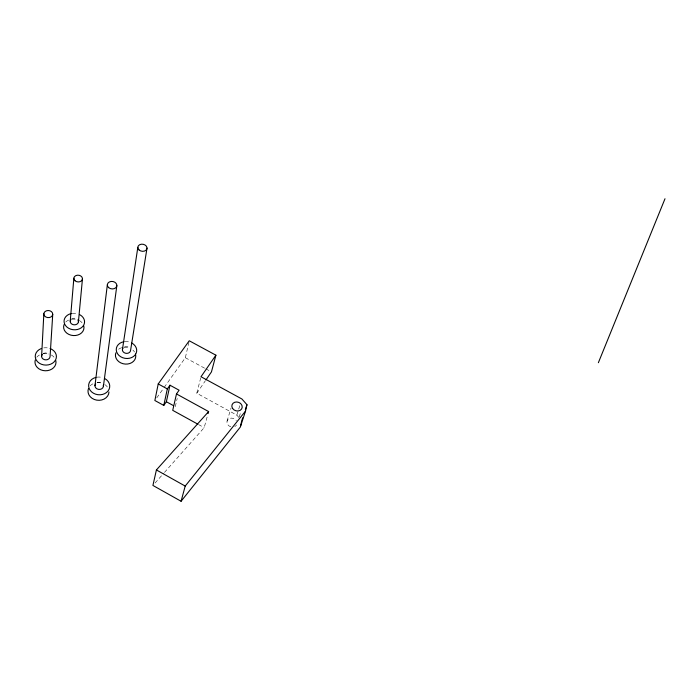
<?xml version="1.0" encoding="UTF-8"?>
<svg xmlns="http://www.w3.org/2000/svg" width="700" height="700" viewBox="0 0 700 700"><rect width="100%" height="100%" fill="white"/><g stroke="black" fill="none" stroke-linecap="round" stroke-linejoin="round"><path stroke-width="0.53" stroke-dasharray="3.5 2.62" d="M164.194 387.406L185.351 357.726L189 341.836M175.298 406.639L177.196 398.422M238.936 417.541L236.819 415.126L196.796 393.243L200.742 377.764M164.474 472.421L204.173 427.656L207.786 414.584M227.054 421.137L231.044 408.056M236.819 415.126L238.411 410.086M238.726 409.071L240.634 403.025M239.216 416.946L240.818 411.933M196.796 393.243L205.345 380.791M156.73 397.889L163.572 388.281M155.085 483L163.748 473.235M185.351 357.726L204.925 368.349M205.861 368.856L209.589 370.877M198.459 424.506L204.173 427.656M236.513 425.005A5.163 4.393 17.1 0 1 234.71 426.545M230.851 426.799A5.163 4.393 17.1 0 1 227.876 419.632A5.163 4.393 17.1 0 1 236.346 420.551M124.53 346.938A4.112 3.369 7.9 0 1 129.456 347.786M124.95 341.6A10.273 8.435 7.9 0 1 129.351 342.037M118.606 349.248A10.203 8.4 7.7 0 1 123.218 347.375M124.084 347.27A10.203 8.4 7.7 0 1 128.459 347.707M132.939 350.149A10.203 8.4 7.7 0 1 134.505 351.986M65.765 322.044A10.211 8.234 4.5 0 1 69.16 319.874M71.663 319.226A10.211 8.234 4.5 0 1 76.904 319.576M79.301 320.556A10.211 8.234 4.5 0 1 82.845 323.785M71.575 318.973A4.112 3.307 4.6 0 1 77.368 319.366M72.161 313.39A10.281 8.26 4.6 0 1 77.438 313.757M90.134 385.892A10.5 8.829 5.1 0 1 93.599 383.512M97.046 382.672A10.5 8.829 5.1 0 1 101.553 383.092M104.781 384.562A10.5 8.829 5.1 0 1 107.721 387.537M43.041 353.762A4.235 3.465 1.9 0 1 49.009 354.13M97.221 382.699A4.235 3.544 5.2 0 1 102.288 383.556M36.759 357.245A10.518 8.636 1.7 0 1 40.04 354.699M43.435 353.649A10.518 8.636 1.7 0 1 48.843 353.981M51.292 354.988A10.518 8.636 1.7 0 1 54.451 357.691M43.75 347.909A10.596 8.662 1.9 0 1 49.192 348.25M96.845 377.213A10.579 8.864 5.2 0 1 102.279 377.527"/><path stroke-width="1.05" d="M41.615 356.134L43.846 313.757M52.736 314.361A4.454 3.552 3.1 0 1 45.841 316.995A4.454 3.552 3.1 0 1 46.296 310.852A4.454 3.552 3.1 0 1 52.736 314.361L50.067 356.65A4.235 3.465 1.9 0 1 44.494 359.669A4.235 3.465 1.9 0 1 42.315 354.436M70.228 321.221L73.85 278.241M78.426 321.773L82.46 278.871M94.973 385.639L107.345 284.821M103.425 386.12L116.856 285.512M122.404 349.729L137.821 247.38M147.018 248.106L130.594 350.245A4.112 3.369 7.9 0 1 125.344 353.194A4.112 3.369 7.9 0 1 122.999 348.075M205.957 379.899L211.452 371.892L215.906 355.189L189.245 340.777L158.226 383.933L154.866 400.505L163.782 405.414L166.373 401.73L169.977 385.21L179.095 390.206L176.479 393.942L172.725 410.34L197.505 423.981M163.782 405.414L167.335 388.938L169.977 385.21M176.479 393.942L208.626 411.574L156.406 469.954L152.924 485.441L181.072 501.261L240.319 427.096L245.516 411.11L246.96 404.705L241.911 398.991L201.005 376.731L215.906 355.189M240.555 426.037L241.517 421.82M181.072 501.261L185.211 486.071L245.516 411.11M208.066 413.578L208.626 411.574M241.754 420.761L242.734 417.751M245.332 409.727L246.96 404.705M598.369 362.714L665 198.739M158.226 383.933L167.335 388.938M166.373 401.73L173.513 405.659M156.406 469.954L185.211 486.071M131.793 343.035A10.273 8.435 7.9 0 1 133.56 356.457A10.273 8.435 7.9 0 1 117.495 353.684A10.273 8.435 7.9 0 1 124.075 341.705M135.476 354.069A10.203 8.4 7.7 0 1 125.37 364.088A10.203 8.4 7.7 0 1 115.85 352.844M79.853 314.738A10.281 8.26 4.6 0 1 81.436 327.696A10.281 8.26 4.6 0 1 65.468 325.483A10.281 8.26 4.6 0 1 71.295 313.547M77.971 320.092A4.112 3.307 4.6 0 1 76.816 324.205A4.112 3.307 4.6 0 1 71.54 323.855A4.112 3.307 4.6 0 1 70.875 319.611M83.746 325.824A10.211 8.234 4.5 0 1 73.308 335.554A10.211 8.234 4.5 0 1 64.103 324.52M104.781 378.551A10.579 8.864 5.2 0 1 106.601 392.446A10.579 8.864 5.2 0 1 90.142 390.276A10.579 8.864 5.2 0 1 95.961 377.387M108.964 392.009A10.5 8.829 5.1 0 1 96.731 400.137A10.5 8.829 5.1 0 1 88.462 388.57M55.79 360.483A10.518 8.636 1.7 0 1 45.299 370.773A10.518 8.636 1.7 0 1 35.28 359.975M50.05 348.53A10.596 8.662 1.9 0 1 54.294 361.725A10.596 8.662 1.9 0 1 37.669 361.874A10.596 8.662 1.9 0 1 41.143 348.609M103.311 385.201A4.235 3.544 5.2 0 1 98.499 389.375A4.235 3.544 5.2 0 1 95.62 383.906M232.619 408.511A5.268 4.445 17.2 0 0 241.623 408.984A5.268 4.445 17.2 0 0 236.845 401.975A5.268 4.445 17.2 0 0 232.619 408.511M139.134 250.023A4.62 3.552 9.6 0 0 146.843 249.016A4.62 3.552 9.6 0 0 141.286 244.213A4.62 3.552 9.6 0 0 139.134 250.023M74.979 280.726A4.323 3.377 5.6 0 0 82.267 279.729A4.323 3.377 5.6 0 0 77.219 275.223A4.323 3.377 5.6 0 0 74.979 280.726M108.64 287.595A4.777 3.754 7.5 0 0 116.655 286.475A4.777 3.754 7.5 0 0 110.994 281.453A4.777 3.754 7.5 0 0 108.64 287.595"/></g></svg>
